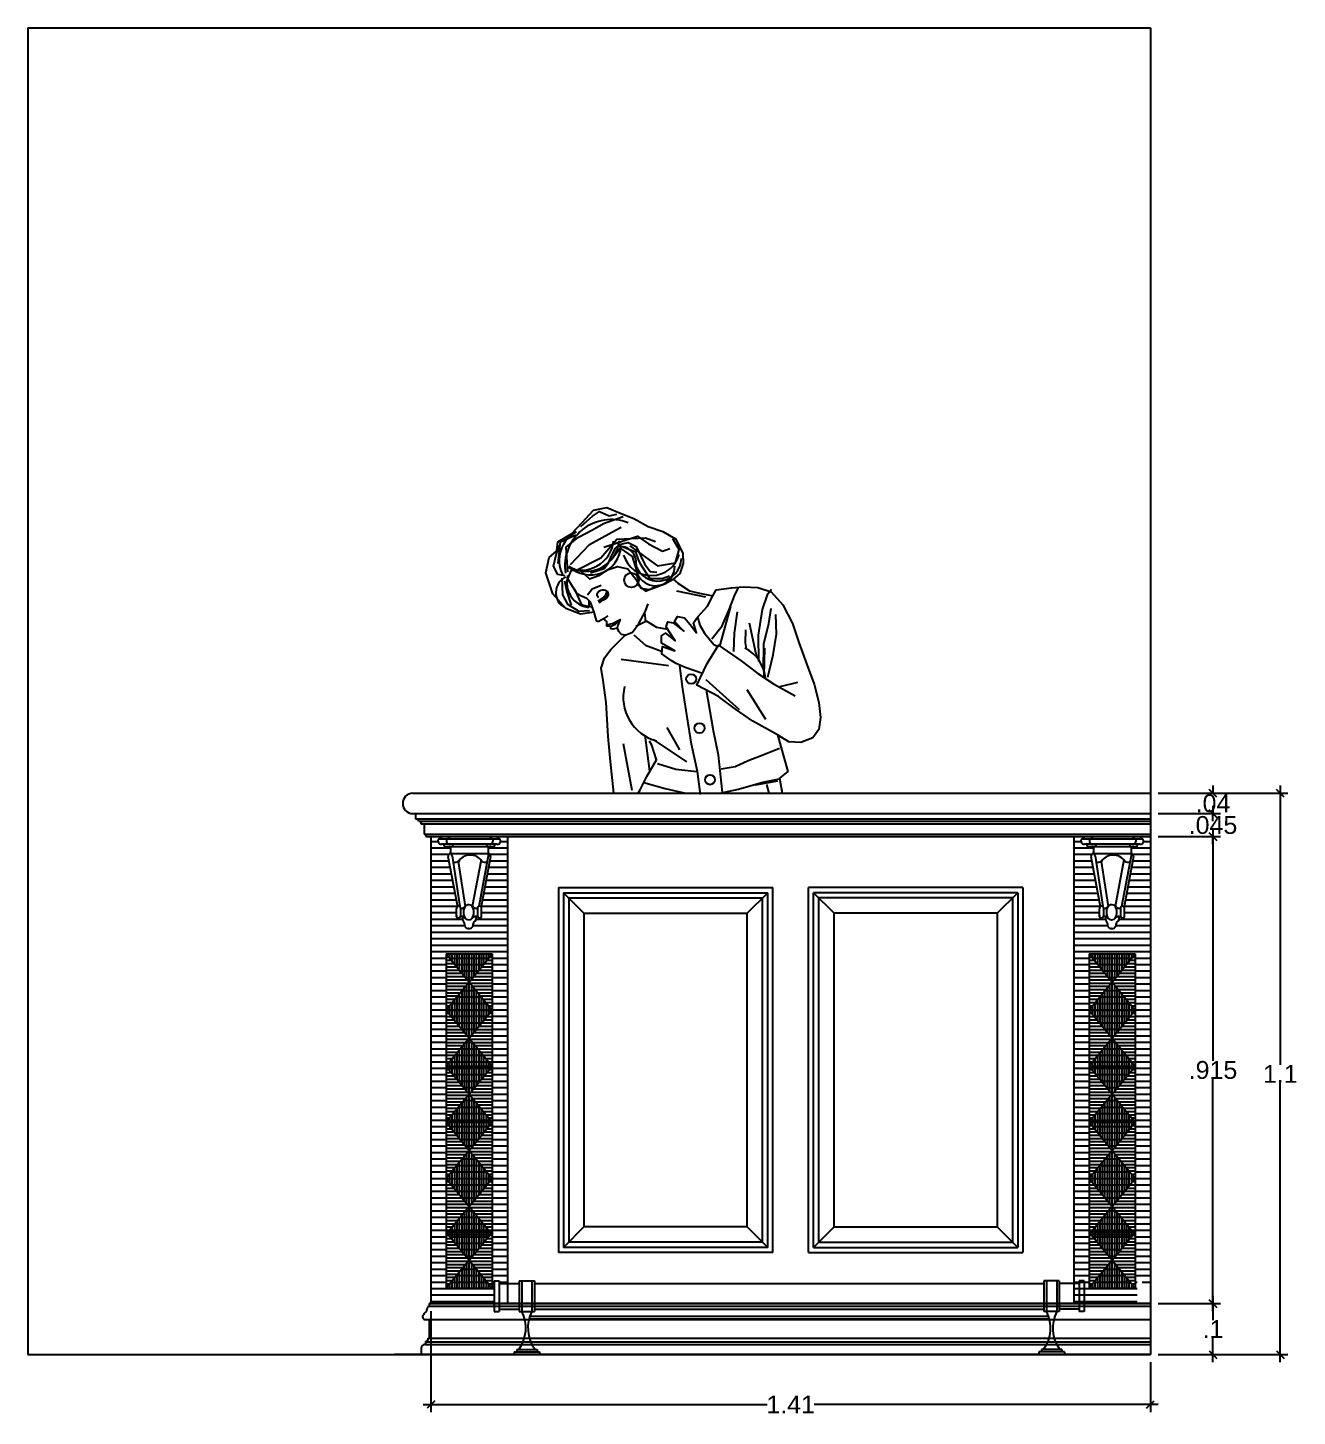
# Model space of a CAD drawing. Header units: millimetres. Extents: x 313 to 326.9, y 157.3 to 165.7.
# Drawn here: x 321.248 to 323.736, y 157.542 to 160.263 of the extents above; entities that cross this region are included whole.
import ezdxf

# ---------------------------------------------------------------- set-up
doc = ezdxf.new("R2010")
doc.units = ezdxf.units.MM
doc.header["$LTSCALE"] = 0.1
doc.header["$MEASUREMENT"] = 0
for name, color, linetype in [('cotas', 11, 'Continuous'), ('MUEBLE', 7, 'Continuous'), ('MUEBLES', 7, 'Continuous')]:
    doc.layers.add(name, color=color, linetype=linetype)
doc.styles.add('jose', font='swissel.ttf', dxfattribs={"height": 0.035})
doc.dimstyles.new('ISO-25', dxfattribs={"dimscale": 0, "dimtxt": 0.05, "dimasz": 0.015, "dimexe": 0.015, "dimexo": 0.015, "dimgap": 0, "dimtad": 0, "dimtih": 1, "dimtoh": 1, "dimdec": 3, "dimzin": 12, "dimdsep": 46, "dimtxsty": 'jose', "dimblk": 'OBLIQUE', "dimcen": 0.025, "dimdle": 0.015, "dimadec": 3, "dimazin": 3, "dimtfac": 1, "dimtdec": 3, "dimtix": 1, "dimtofl": 0, "dimtmove": 2, "dimatfit": 3, "dimfxl": 1, "dimarcsym": 0})
pattern_1 = [(0, (-1.76982, 1.836281), (0, 0.0127), [])]
pattern_2 = [(0, (-0.50982, 1.836281), (0, 0.0127), [])]

# ---------------------------------------------------------------- blocks, each defined once
blk = doc.blocks.new('_Oblique')
at = {"layer": 'MUEBLE', "color": 0, "lineweight": -2}
blk.add_line((-0.5, -0.5), (0.5, 0.5), dxfattribs=at)
blk = doc.blocks.new('*D68')
at = {"layer": 'cotas', "color": 0, "lineweight": -2}
for p, q in [((322.0382, 157.7479), (322.0382, 157.55)), ((323.4482, 157.6479), (323.4482, 157.55)), ((322.0232, 157.565), (322.6971, 157.565)), ((323.4632, 157.565), (322.7893, 157.565))]:
    blk.add_line(p, q, dxfattribs=at)
at = {"layer": 'Defpoints', "color": 0}
for p in [(322.0382, 157.7629), (323.4482, 157.6629), (323.4482, 157.565)]:
    blk.add_point(p, dxfattribs=at)
at = {"layer": 'cotas', "color": 0, "lineweight": -2, "xscale": 0.015, "yscale": 0.015, "zscale": 0.015, "rotation": 180}
blk.add_blockref('_Oblique', (322.0382, 157.565), dxfattribs=at)
at = {"layer": 'cotas', "color": 0, "lineweight": -2, "xscale": 0.015, "yscale": 0.015, "zscale": 0.015}
blk.add_blockref('_Oblique', (323.4482, 157.565), dxfattribs=at)
at = {"layer": 'cotas', "color": 0, "insert": (322.7432, 157.565), "char_height": 0.035, "attachment_point": 5, "style": 'jose'}
blk.add_mtext('1.41', dxfattribs=at)
blk = doc.blocks.new('*D67')
at = {"layer": 'cotas', "color": 0, "lineweight": -2}
for p, q in [((323.7028, 158.7779), (323.7028, 158.2304)), ((323.4632, 158.7629), (323.7178, 158.7629)), ((323.7028, 157.6479), (323.7028, 158.1954)), ((323.4632, 157.6629), (323.7178, 157.6629))]:
    blk.add_line(p, q, dxfattribs=at)
at = {"layer": 'Defpoints', "color": 0}
for p in [(323.4482, 158.7629), (323.7028, 158.7629), (323.4482, 157.6629)]:
    blk.add_point(p, dxfattribs=at)
at = {"layer": 'cotas', "color": 0, "lineweight": -2, "xscale": 0.015, "yscale": 0.015, "zscale": 0.015}
for p, rotation in [((323.7028, 158.7629), 90), ((323.7028, 157.6629), 270)]:
    blk.add_blockref('_Oblique', p, dxfattribs=dict(at, rotation=rotation))
at = {"layer": 'cotas', "color": 0, "insert": (323.7028, 158.2129), "char_height": 0.035, "attachment_point": 5, "style": 'jose'}
blk.add_mtext('1.1', dxfattribs=at)
blk = doc.blocks.new('*D66')
at = {"layer": 'cotas', "color": 0, "lineweight": -2}
for p, q in [((323.5709, 158.7779), (323.5709, 158.7609)), ((323.4632, 158.7629), (323.5859, 158.7629)), ((323.4632, 158.7229), (323.5859, 158.7229)), ((323.5709, 158.7079), (323.5709, 158.725))]:
    blk.add_line(p, q, dxfattribs=at)
at = {"layer": 'Defpoints', "color": 0}
for p in [(323.4482, 158.7629), (323.5709, 158.7629), (323.4482, 158.7229)]:
    blk.add_point(p, dxfattribs=at)
at = {"layer": 'cotas', "color": 0, "lineweight": -2, "xscale": 0.015, "yscale": 0.015, "zscale": 0.015}
for p, rotation in [((323.5709, 158.7629), 90), ((323.5709, 158.7229), 270)]:
    blk.add_blockref('_Oblique', p, dxfattribs=dict(at, rotation=rotation))
at = {"layer": 'cotas', "color": 0, "insert": (323.5709, 158.7429), "char_height": 0.035, "attachment_point": 5, "style": 'jose'}
blk.add_mtext('.04', dxfattribs=at)
blk = doc.blocks.new('*D65')
at = {"layer": 'cotas', "color": 0, "lineweight": -2}
for p, q in [((323.4632, 158.7229), (323.5859, 158.7229)), ((323.5709, 158.7379), (323.5709, 158.7184)), ((323.4632, 158.6779), (323.5859, 158.6779)), ((323.5709, 158.6629), (323.5709, 158.6825))]:
    blk.add_line(p, q, dxfattribs=at)
at = {"layer": 'Defpoints', "color": 0}
for p in [(323.4482, 158.7229), (323.5709, 158.7229), (323.4482, 158.6779)]:
    blk.add_point(p, dxfattribs=at)
at = {"layer": 'cotas', "color": 0, "lineweight": -2, "xscale": 0.015, "yscale": 0.015, "zscale": 0.015}
for p, rotation in [((323.5709, 158.7229), 90), ((323.5709, 158.6779), 270)]:
    blk.add_blockref('_Oblique', p, dxfattribs=dict(at, rotation=rotation))
at = {"layer": 'cotas', "color": 0, "insert": (323.5709, 158.7004), "char_height": 0.035, "attachment_point": 5, "style": 'jose'}
blk.add_mtext('.045', dxfattribs=at)
blk = doc.blocks.new('*D64')
at = {"layer": 'cotas', "color": 0, "lineweight": -2}
for p, q in [((323.5709, 158.6929), (323.5709, 158.2384)), ((323.4632, 158.6779), (323.5859, 158.6779)), ((323.5709, 157.7479), (323.5709, 158.2025)), ((323.4632, 157.7629), (323.5859, 157.7629))]:
    blk.add_line(p, q, dxfattribs=at)
at = {"layer": 'Defpoints', "color": 0}
for p in [(323.4482, 158.6779), (323.5709, 158.6779), (323.4482, 157.7629)]:
    blk.add_point(p, dxfattribs=at)
at = {"layer": 'cotas', "color": 0, "lineweight": -2, "xscale": 0.015, "yscale": 0.015, "zscale": 0.015}
for p, rotation in [((323.5709, 158.6779), 90), ((323.5709, 157.7629), 270)]:
    blk.add_blockref('_Oblique', p, dxfattribs=dict(at, rotation=rotation))
at = {"layer": 'cotas', "color": 0, "insert": (323.5709, 158.2204), "char_height": 0.035, "attachment_point": 5, "style": 'jose'}
blk.add_mtext('.915', dxfattribs=at)
blk = doc.blocks.new('*D63')
at = {"layer": 'cotas', "color": 0, "lineweight": -2}
for p, q in [((323.4632, 157.7629), (323.5859, 157.7629)), ((323.5709, 157.7779), (323.5709, 157.7304)), ((323.5709, 157.6479), (323.5709, 157.6954)), ((323.4632, 157.6629), (323.5859, 157.6629))]:
    blk.add_line(p, q, dxfattribs=at)
at = {"layer": 'Defpoints', "color": 0}
for p in [(323.4482, 157.7629), (323.5709, 157.7629), (323.4482, 157.6629)]:
    blk.add_point(p, dxfattribs=at)
at = {"layer": 'cotas', "color": 0, "lineweight": -2, "xscale": 0.015, "yscale": 0.015, "zscale": 0.015}
for p, rotation in [((323.5709, 157.7629), 90), ((323.5709, 157.6629), 270)]:
    blk.add_blockref('_Oblique', p, dxfattribs=dict(at, rotation=rotation))
at = {"layer": 'cotas', "color": 0, "insert": (323.5709, 157.7129), "char_height": 0.035, "attachment_point": 5, "style": 'jose'}
blk.add_mtext('.1', dxfattribs=at)

msp = doc.modelspace()

# ---------------------------------------------------------------- hatches: boundary and pattern name
at = {"layer": 'cotas'}
h = msp.add_hatch(dxfattribs=at)
h.set_pattern_fill('LINE', color=254, scale=0.004, style=0)
h.set_pattern_definition(pattern_1)
h.paths.add_polyline_path([(322.0886, 158.5365, -0.314961), (322.0901, 158.5408), (322.0718, 158.6385, -0.414198), (322.0757, 158.6444, 0.048903), (322.0747, 158.6445), (322.0767, 158.6445), (322.0767, 158.6579), (322.0656, 158.6579, 0.042427), (322.065, 158.6594, 0.002876), (322.065, 158.6595, 0.276342), (322.0604, 158.6629), (322.0592, 158.6629, -0.84727), (322.0559, 158.6752, 0.438629), (322.0591, 158.6776), (322.0591, 158.6779), (322.0382, 158.6779), (322.0382, 158.4779), (322.1882, 158.4779), (322.1882, 158.6779), (322.1678, 158.6779), (322.1678, 158.6776, 0.438629), (322.1711, 158.6752, -0.84727), (322.1678, 158.6629), (322.1666, 158.6629, 0.276342), (322.1619, 158.6595, 0.045309), (322.1613, 158.6579), (322.1507, 158.6579), (322.1507, 158.6445, -0.44524), (322.1552, 158.6385), (322.1368, 158.5402, -0.252981), (322.1375, 158.5365), (322.1375, 158.5237, -0.148145), (322.1375, 158.5213), (322.1375, 158.5206), (322.1372, 158.5206, -0.599231), (322.1301, 158.5206), (322.1296, 158.5206), (322.1296, 158.5207, 0.107812), (322.1265, 158.5215), (322.1265, 158.5156, -0.156185), (322.1256, 158.5127, 0.262061), (322.1211, 158.5069, -0.477689), (322.1128, 158.498, 0.018081), (322.1125, 158.498, 671082.240075), (322.1125, 158.498, 0.018743), (322.1121, 158.498, -0.492509), (322.104, 158.507, 0.228355), (322.102, 158.5119, -0.212745), (322.1004, 158.5156), (322.1004, 158.5214, 0.176787), (322.0965, 158.5208), (322.0965, 158.5206), (322.0961, 158.5206, -0.599231), (322.0889, 158.5206), (322.0886, 158.5206), (322.0886, 158.5213, -0.148145), (322.0886, 158.5237)])
h = msp.add_hatch(dxfattribs=at)
h.set_pattern_fill('LINE', color=254, scale=0.004, style=0)
h.set_pattern_definition(pattern_2)
h.paths.add_polyline_path([(323.3486, 158.5365, -0.314961), (323.3501, 158.5408), (323.3318, 158.6385, -0.414198), (323.3357, 158.6444, 0.048903), (323.3347, 158.6445), (323.3367, 158.6445), (323.3367, 158.6579), (323.3256, 158.6579, 0.042427), (323.325, 158.6594, 0.002876), (323.325, 158.6595, 0.276342), (323.3204, 158.6629), (323.3192, 158.6629, -0.84727), (323.3159, 158.6752, 0.438629), (323.3191, 158.6776), (323.3191, 158.6779), (323.2982, 158.6779), (323.2982, 158.4779), (323.4482, 158.4779), (323.4482, 158.6779), (323.4278, 158.6779), (323.4278, 158.6776, 0.438629), (323.4311, 158.6752, -0.84727), (323.4278, 158.6629), (323.4266, 158.6629, 0.276342), (323.4219, 158.6595, 0.045309), (323.4213, 158.6579), (323.4107, 158.6579), (323.4107, 158.6445, -0.44524), (323.4152, 158.6385), (323.3968, 158.5402, -0.252981), (323.3975, 158.5365), (323.3975, 158.5237, -0.148145), (323.3975, 158.5213), (323.3975, 158.5206), (323.3972, 158.5206, -0.599231), (323.3901, 158.5206), (323.3896, 158.5206), (323.3896, 158.5207, 0.107812), (323.3865, 158.5215), (323.3865, 158.5156, -0.156185), (323.3856, 158.5127, 0.262061), (323.3811, 158.5069, -0.477689), (323.3728, 158.498, 0.018081), (323.3725, 158.498, 671082.240075), (323.3725, 158.498, 0.018743), (323.3721, 158.498, -0.492509), (323.364, 158.507, 0.228355), (323.362, 158.5119, -0.212745), (323.3604, 158.5156), (323.3604, 158.5214, 0.176787), (323.3565, 158.5208), (323.3565, 158.5206), (323.3561, 158.5206, -0.599231), (323.3489, 158.5206), (323.3486, 158.5206), (323.3486, 158.5213, -0.148145), (323.3486, 158.5237)])
h = msp.add_hatch(dxfattribs=at)
h.set_pattern_fill('LINE', color=254, scale=0.004, style=0)
h.set_pattern_definition(pattern_1)
h.paths.add_polyline_path([(322.0382, 158.4779), (322.0382, 157.7629), (322.1623, 157.7629), (322.1623, 157.8071), (322.1723, 157.8071), (322.1723, 157.8021), (322.1882, 157.8021), (322.1882, 158.4779)])
h.paths.add_polyline_path([(322.1582, 158.4479), (322.1582, 157.7929), (322.0682, 157.7929), (322.0682, 158.4479)], flags=16)
h.paths.add_polyline_path([(322.1582, 158.4479), (322.1132, 158.3929), (322.1582, 158.338), (322.1132, 158.283), (322.1582, 158.228), (322.1132, 158.173), (322.1582, 158.118), (322.1132, 158.063), (322.1582, 158.008), (322.1132, 157.953), (322.1542, 157.9029), (322.1582, 157.9029), (322.1562, 157.9005), (322.1582, 157.898), (322.1542, 157.898), (322.1132, 157.8479), (322.1582, 157.7929), (322.0682, 157.7929), (322.1132, 157.8479), (322.0722, 157.898), (322.0682, 157.898), (322.0702, 157.9005), (322.0682, 157.9029), (322.0722, 157.9029), (322.1132, 157.953), (322.0682, 158.008), (322.1132, 158.063), (322.0682, 158.118), (322.1132, 158.173), (322.0682, 158.228), (322.1132, 158.283), (322.0682, 158.338), (322.1132, 158.3929), (322.0682, 158.4479)], flags=16)
h = msp.add_hatch(dxfattribs=at)
h.set_pattern_fill('LINE', color=254, scale=0.004, style=0)
h.set_pattern_definition(pattern_2)
h.paths.add_polyline_path([(323.2982, 158.4779), (323.2982, 157.7629), (323.4223, 157.7629), (323.4223, 157.8071), (323.4323, 157.8071), (323.4323, 157.8021), (323.4482, 157.8021), (323.4482, 158.4779)])
h.paths.add_polyline_path([(323.4182, 158.4479), (323.4182, 157.7929), (323.3282, 157.7929), (323.3282, 158.4479)], flags=16)
h.paths.add_polyline_path([(323.4182, 158.4479), (323.3732, 158.3929), (323.4182, 158.338), (323.3732, 158.283), (323.4182, 158.228), (323.3732, 158.173), (323.4182, 158.118), (323.3732, 158.063), (323.4182, 158.008), (323.3732, 157.953), (323.4142, 157.9029), (323.4182, 157.9029), (323.4162, 157.9005), (323.4182, 157.898), (323.4142, 157.898), (323.3732, 157.8479), (323.4182, 157.7929), (323.3282, 157.7929), (323.3732, 157.8479), (323.3322, 157.898), (323.3282, 157.898), (323.3302, 157.9005), (323.3282, 157.9029), (323.3322, 157.9029), (323.3732, 157.953), (323.3282, 158.008), (323.3732, 158.063), (323.3282, 158.118), (323.3732, 158.173), (323.3282, 158.228), (323.3732, 158.283), (323.3282, 158.338), (323.3732, 158.3929), (323.3282, 158.4479)], flags=16)
h = msp.add_hatch(dxfattribs=at)
h.set_pattern_fill('LINE', color=254, scale=0.002, style=0)
h.set_pattern_definition([(0, (-1.76982, 2.2762414), (0, 0.00635), [])])
h.paths.add_polyline_path([(322.0682, 158.4479), (322.0682, 158.338), (322.1132, 158.3929)])
h.paths.add_polyline_path([(322.1582, 158.4479), (322.1132, 158.3929), (322.1582, 158.338)])
h = msp.add_hatch(dxfattribs=at)
h.set_pattern_fill('LINE', color=254, scale=0.0015, angle=90, style=0)
h.set_pattern_definition([(90, (-1.7698203, 2.2762414), (-0.0047625, 3e-19), [])])
h.paths.add_polyline_path([(322.0682, 158.4479), (322.1132, 158.3929), (322.1582, 158.4479)])
h.paths.add_polyline_path([(322.1132, 158.3929), (322.0682, 158.338), (322.1582, 158.338)])
h = msp.add_hatch(dxfattribs=at)
h.set_pattern_fill('LINE', color=254, scale=0.002, style=0)
h.set_pattern_definition([(0, (-0.50982, 2.2762414), (0, 0.00635), [])])
h.paths.add_polyline_path([(323.3282, 158.4479), (323.3282, 158.338), (323.3732, 158.3929)])
h.paths.add_polyline_path([(323.4182, 158.4479), (323.3732, 158.3929), (323.4182, 158.338)])
h = msp.add_hatch(dxfattribs=at)
h.set_pattern_fill('LINE', color=254, scale=0.0015, angle=90, style=0)
h.set_pattern_definition([(90, (-0.5098203, 2.2762414), (-0.0047625, 3e-19), [])])
h.paths.add_polyline_path([(323.3282, 158.4479), (323.3732, 158.3929), (323.4182, 158.4479)])
h.paths.add_polyline_path([(323.3732, 158.3929), (323.3282, 158.338), (323.4182, 158.338)])
h = msp.add_hatch(dxfattribs=at)
h.set_pattern_fill('LINE', color=254, scale=0.002, style=0)
h.set_pattern_definition([(0, (-1.76982, 2.1662514), (0, 0.00635), [])])
h.paths.add_polyline_path([(322.0682, 158.338), (322.0682, 158.228), (322.1132, 158.283)])
h.paths.add_polyline_path([(322.1582, 158.338), (322.1132, 158.283), (322.1582, 158.228)])
h = msp.add_hatch(dxfattribs=at)
h.set_pattern_fill('LINE', color=254, scale=0.0015, angle=90, style=0)
h.set_pattern_definition([(90, (-1.7698203, 2.1662514), (-0.0047625, 3e-19), [])])
h.paths.add_polyline_path([(322.0682, 158.338), (322.1132, 158.283), (322.1582, 158.338)])
h.paths.add_polyline_path([(322.1132, 158.283), (322.0682, 158.228), (322.1582, 158.228)])
h = msp.add_hatch(dxfattribs=at)
h.set_pattern_fill('LINE', color=254, scale=0.002, style=0)
h.set_pattern_definition([(0, (-0.50982, 2.1662514), (0, 0.00635), [])])
h.paths.add_polyline_path([(323.3282, 158.338), (323.3282, 158.228), (323.3732, 158.283)])
h.paths.add_polyline_path([(323.4182, 158.338), (323.3732, 158.283), (323.4182, 158.228)])
h = msp.add_hatch(dxfattribs=at)
h.set_pattern_fill('LINE', color=254, scale=0.0015, angle=90, style=0)
h.set_pattern_definition([(90, (-0.5098203, 2.1662514), (-0.0047625, 3e-19), [])])
h.paths.add_polyline_path([(323.3282, 158.338), (323.3732, 158.283), (323.4182, 158.338)])
h.paths.add_polyline_path([(323.3732, 158.283), (323.3282, 158.228), (323.4182, 158.228)])
h = msp.add_hatch(dxfattribs=at)
h.set_pattern_fill('LINE', color=254, scale=0.002, style=0)
h.set_pattern_definition([(0, (-1.76982, 2.0562614), (0, 0.00635), [])])
h.paths.add_polyline_path([(322.0682, 158.228), (322.0682, 158.118), (322.1132, 158.173)])
h.paths.add_polyline_path([(322.1582, 158.228), (322.1132, 158.173), (322.1582, 158.118)])
h = msp.add_hatch(dxfattribs=at)
h.set_pattern_fill('LINE', color=254, scale=0.0015, angle=90, style=0)
h.set_pattern_definition([(90, (-1.7698203, 2.0562614), (-0.0047625, 3e-19), [])])
h.paths.add_polyline_path([(322.0682, 158.228), (322.1132, 158.173), (322.1582, 158.228)])
h.paths.add_polyline_path([(322.1132, 158.173), (322.0682, 158.118), (322.1582, 158.118)])
h = msp.add_hatch(dxfattribs=at)
h.set_pattern_fill('LINE', color=254, scale=0.002, style=0)
h.set_pattern_definition([(0, (-0.50982, 2.0562614), (0, 0.00635), [])])
h.paths.add_polyline_path([(323.3282, 158.228), (323.3282, 158.118), (323.3732, 158.173)])
h.paths.add_polyline_path([(323.4182, 158.228), (323.3732, 158.173), (323.4182, 158.118)])
h = msp.add_hatch(dxfattribs=at)
h.set_pattern_fill('LINE', color=254, scale=0.0015, angle=90, style=0)
h.set_pattern_definition([(90, (-0.5098203, 2.0562614), (-0.0047625, 3e-19), [])])
h.paths.add_polyline_path([(323.3282, 158.228), (323.3732, 158.173), (323.4182, 158.228)])
h.paths.add_polyline_path([(323.3732, 158.173), (323.3282, 158.118), (323.4182, 158.118)])
h = msp.add_hatch(dxfattribs=at)
h.set_pattern_fill('LINE', color=254, scale=0.002, style=0)
h.set_pattern_definition([(0, (-1.76982, 1.9462714), (0, 0.00635), [])])
h.paths.add_polyline_path([(322.0682, 158.118), (322.0682, 158.008), (322.1132, 158.063)])
h.paths.add_polyline_path([(322.1582, 158.118), (322.1132, 158.063), (322.1582, 158.008)])
h = msp.add_hatch(dxfattribs=at)
h.set_pattern_fill('LINE', color=254, scale=0.0015, angle=90, style=0)
h.set_pattern_definition([(90, (-1.7698203, 1.9462714), (-0.0047625, 3e-19), [])])
h.paths.add_polyline_path([(322.0682, 158.118), (322.1132, 158.063), (322.1582, 158.118)])
h.paths.add_polyline_path([(322.1132, 158.063), (322.0682, 158.008), (322.1582, 158.008)])
h = msp.add_hatch(dxfattribs=at)
h.set_pattern_fill('LINE', color=254, scale=0.002, style=0)
h.set_pattern_definition([(0, (-0.50982, 1.9462714), (0, 0.00635), [])])
h.paths.add_polyline_path([(323.3282, 158.118), (323.3282, 158.008), (323.3732, 158.063)])
h.paths.add_polyline_path([(323.4182, 158.118), (323.3732, 158.063), (323.4182, 158.008)])
h = msp.add_hatch(dxfattribs=at)
h.set_pattern_fill('LINE', color=254, scale=0.0015, angle=90, style=0)
h.set_pattern_definition([(90, (-0.5098203, 1.9462714), (-0.0047625, 3e-19), [])])
h.paths.add_polyline_path([(323.3282, 158.118), (323.3732, 158.063), (323.4182, 158.118)])
h.paths.add_polyline_path([(323.3732, 158.063), (323.3282, 158.008), (323.4182, 158.008)])
h = msp.add_hatch(dxfattribs=at)
h.set_pattern_fill('LINE', color=254, scale=0.0015, angle=90, style=0)
h.set_pattern_definition([(90, (-1.7698203, 1.8362814), (-0.0047625, 3e-19), [])])
h.paths.add_polyline_path([(322.0682, 158.008), (322.1132, 157.953), (322.1582, 158.008)])
h.paths.add_polyline_path([(322.1132, 157.953), (322.0682, 157.898), (322.1582, 157.898)])
h = msp.add_hatch(dxfattribs=at)
h.set_pattern_fill('LINE', color=254, scale=0.002, style=0)
h.set_pattern_definition([(0, (-1.76982, 1.8362814), (0, 0.00635), [])])
h.paths.add_polyline_path([(322.0682, 158.008), (322.0682, 157.898), (322.1132, 157.953)])
h.paths.add_polyline_path([(322.1582, 158.008), (322.1132, 157.953), (322.1582, 157.898)])
h = msp.add_hatch(dxfattribs=at)
h.set_pattern_fill('LINE', color=254, scale=0.002, style=0)
h.set_pattern_definition([(0, (-0.50982, 1.8362814), (0, 0.00635), [])])
h.paths.add_polyline_path([(323.3282, 158.008), (323.3282, 157.898), (323.3732, 157.953)])
h.paths.add_polyline_path([(323.4182, 158.008), (323.3732, 157.953), (323.4182, 157.898)])
h = msp.add_hatch(dxfattribs=at)
h.set_pattern_fill('LINE', color=254, scale=0.0015, angle=90, style=0)
h.set_pattern_definition([(90, (-0.5098203, 1.8362814), (-0.0047625, 3e-19), [])])
h.paths.add_polyline_path([(323.3282, 158.008), (323.3732, 157.953), (323.4182, 158.008)])
h.paths.add_polyline_path([(323.3732, 157.953), (323.3282, 157.898), (323.4182, 157.898)])
h = msp.add_hatch(dxfattribs=at)
h.set_pattern_fill('LINE', color=254, scale=0.002, style=0)
h.set_pattern_definition([(0, (-1.76982, 1.7312314), (0, 0.00635), [])])
h.paths.add_polyline_path([(322.0682, 157.9029), (322.0682, 157.7929), (322.1132, 157.8479)])
h.paths.add_polyline_path([(322.1582, 157.9029), (322.1132, 157.8479), (322.1582, 157.7929)])
h = msp.add_hatch(dxfattribs=at)
h.set_pattern_fill('LINE', color=254, scale=0.0015, angle=90, style=0)
h.set_pattern_definition([(90, (-1.7698203, 1.7312314), (-0.0047625, 3e-19), [])])
h.paths.add_polyline_path([(322.0682, 157.9029), (322.1132, 157.8479), (322.1582, 157.9029)])
h.paths.add_polyline_path([(322.1132, 157.8479), (322.0682, 157.7929), (322.1582, 157.7929)])
h = msp.add_hatch(dxfattribs=at)
h.set_pattern_fill('LINE', color=254, scale=0.002, style=0)
h.set_pattern_definition([(0, (-0.50982, 1.7312314), (0, 0.00635), [])])
h.paths.add_polyline_path([(323.3282, 157.9029), (323.3282, 157.7929), (323.3732, 157.8479)])
h.paths.add_polyline_path([(323.4182, 157.9029), (323.3732, 157.8479), (323.4182, 157.7929)])
h = msp.add_hatch(dxfattribs=at)
h.set_pattern_fill('LINE', color=254, scale=0.0015, angle=90, style=0)
h.set_pattern_definition([(90, (-0.5098203, 1.7312314), (-0.0047625, 3e-19), [])])
h.paths.add_polyline_path([(323.3282, 157.9029), (323.3732, 157.8479), (323.4182, 157.9029)])
h.paths.add_polyline_path([(323.3732, 157.8479), (323.3282, 157.7929), (323.4182, 157.7929)])

# ---------------------------------------------------------------- linework, layer by layer
at = {"color": 61}
for p, q in [((322.3897, 159.0898), (322.3997, 159.0945)), ((322.3997, 159.0945), (322.4088, 159.1031)), ((322.5769, 158.9856), (322.6424, 158.927)), ((322.5005, 158.8916), (322.5253, 158.8479))]:
    msp.add_line(p, q, dxfattribs=at)
for points in [[(322.3964, 158.7629), (322.3904, 158.8249), (322.3855, 158.8741), (322.3817, 158.9408), (322.3759, 158.9835), (322.3721, 159.0079), (322.3784, 159.0284), (322.3909, 159.0444), (322.4189, 159.0725), (322.4117, 159.0738), (322.4067, 159.0796), (322.404, 159.0862), (322.3946, 159.0846), (322.3913, 159.085), (322.3903, 159.0897), (322.3832, 159.0903), (322.383, 159.0994), (322.3763, 159.1047), (322.3673, 159.0997, -0.493814), (322.3626, 159.1017), (322.3584, 159.1179), (322.3314, 159.1136), (322.3027, 159.125), (322.2773, 159.1536), (322.2635, 159.1945), (322.2698, 159.2248), (322.2852, 159.2381), (322.2868, 159.2557), (322.3136, 159.2711), (322.3348, 159.2935), (322.357, 159.3176), (322.3832, 159.3229), (322.4112, 159.3113), (322.436, 159.301), (322.4638, 159.2854), (322.4929, 159.2756), (322.5173, 159.2616), (322.5321, 159.2332), (322.5329, 159.2133), (322.5263, 159.1935), (322.5131, 159.1826), (322.5223, 159.1747), (322.5447, 159.1595), (322.5646, 159.1549), (322.5904, 159.15), (322.5972, 159.1615), (322.6275, 159.1653), (322.6503, 159.1672), (322.6786, 159.1659), (322.7053, 159.1576), (322.7277, 159.1324), (322.7466, 159.0954), (322.7592, 159.0582), (322.7752, 159.0152), (322.7892, 158.9763), (322.7987, 158.9406), (322.8017, 158.9115), (322.7986, 158.8881), (322.7868, 158.8712), (322.7631, 158.8625), (322.7398, 158.8635), (322.7174, 158.8773), (322.7374, 158.8054), (322.7214, 158.7924), (322.7263, 158.7629)], [(322.3665, 159.1459, -0.12532), (322.3643, 159.15, -0.144323), (322.3644, 159.1541, -0.08482), (322.366, 159.1572, -0.076746), (322.3688, 159.1598, -0.128402), (322.374, 159.1617, -0.119781), (322.3798, 159.1608, -0.125634), (322.3837, 159.1579, -0.135556), (322.3856, 159.1537, -0.158886), (322.3847, 159.1489, -0.107365), (322.3801, 159.1433, -0.101638), (322.3755, 159.1411, -0.097022), (322.3702, 159.1407)]]:
    msp.add_lwpolyline(points, format="xyb", dxfattribs=at)
for points in [[(322.3322, 159.2859), (322.3546, 159.306), (322.3686, 159.3149), (322.3876, 159.3063), (322.4026, 159.3095)], [(322.3064, 159.1966), (322.3032, 159.2449), (322.3277, 159.2645), (322.3548, 159.2788), (322.3767, 159.2915), (322.4149, 159.3052)], [(322.3116, 159.211), (322.3491, 159.2503), (322.3931, 159.2746), (322.411, 159.2841)], [(322.2873, 159.213), (322.2922, 159.2557), (322.322, 159.2692)], [(322.3233, 159.2002), (322.3711, 159.2242), (322.4023, 159.2607), (322.4586, 159.2636), (322.4786, 159.2564)], [(322.3769, 159.2451), (322.443, 159.2667), (322.4644, 159.2518), (322.4922, 159.2372), (322.5063, 159.2428)], [(322.428, 159.2474), (322.4824, 159.2084), (322.5173, 159.2145), (322.5246, 159.2405), (322.5123, 159.2617)], [(322.3015, 159.1889), (322.2872, 159.1918), (322.2788, 159.2078), (322.2839, 159.23), (322.29, 159.2482)], [(322.3509, 159.1948), (322.378, 159.2034), (322.3865, 159.2146), (322.3936, 159.2309), (322.3999, 159.2434), (322.4076, 159.2505), (322.4246, 159.2542), (322.4405, 159.2464), (322.4569, 159.2123), (322.4679, 159.1971), (322.4811, 159.1958)], [(322.3753, 159.2036), (322.3937, 159.2228), (322.4094, 159.243), (322.4325, 159.2271), (322.442, 159.1976), (322.4435, 159.1715), (322.459, 159.1586), (322.4852, 159.1709)], [(322.4118, 159.2468), (322.4394, 159.2362), (322.4448, 159.219), (322.4493, 159.2106), (322.4673, 159.1836), (322.4915, 159.1837), (322.506, 159.1892)], [(322.3584, 159.1179), (322.3511, 159.1376), (322.3437, 159.1446), (322.3334, 159.149), (322.3235, 159.1558), (322.3157, 159.1682), (322.3065, 159.1828), (322.3139, 159.2001), (322.3314, 159.1993), (322.3492, 159.1833), (322.3671, 159.1893), (322.3842, 159.2004), (322.4037, 159.2075), (322.4242, 159.2024), (322.4395, 159.1824), (322.4499, 159.1645), (322.4669, 159.1621), (322.4965, 159.1732), (322.5131, 159.1826)], [(322.295, 159.1842), (322.2962, 159.1516), (322.3056, 159.1333), (322.3283, 159.1195), (322.3487, 159.1207)], [(322.3, 159.1794), (322.3046, 159.1578), (322.3128, 159.1317)], [(322.3194, 159.163), (322.3333, 159.1322), (322.3524, 159.1279)], [(322.3449, 159.1517), (322.3541, 159.1634), (322.3718, 159.1707)], [(322.3663, 159.139), (322.3771, 159.1474), (322.3818, 159.1534), (322.3841, 159.1601)], [(322.3674, 159.1365), (322.3777, 159.1455), (322.382, 159.1518), (322.3839, 159.1586)], [(322.3674, 159.1365), (322.3777, 159.1455), (322.382, 159.1518), (322.3839, 159.1586)], [(322.3689, 159.1361), (322.3792, 159.145), (322.3835, 159.1513), (322.3855, 159.1582)], [(322.5198, 159.1597), (322.5764, 159.1475)], [(322.5899, 159.1501), (322.5796, 159.1286), (322.5608, 159.108)], [(322.5886, 159.0652), (322.6089, 159.0908), (322.6232, 159.124), (322.6335, 159.1498), (322.6409, 159.166)], [(322.6809, 159.021), (322.6803, 159.0727), (322.6878, 159.123), (322.6988, 159.1539), (322.7054, 159.1627)], [(322.3474, 159.1394), (322.3479, 159.131)], [(322.4189, 159.0725), (322.433, 159.0787), (322.4455, 159.0953), (322.4589, 159.1196), (322.4641, 159.134)], [(322.605, 159.0533), (322.6263, 159.1286)], [(322.6903, 159.005), (322.6904, 159.0555), (322.7002, 159.0958), (322.7049, 159.125)], [(322.3757, 159.1037), (322.3854, 159.1107)], [(322.385, 159.0934), (322.394, 159.0953), (322.409, 159.1036), (322.4046, 159.0925), (322.4035, 159.0871)], [(322.5026, 159.0835), (322.4813, 159.0879), (322.4604, 159.0998), (322.4401, 159.0896)], [(322.4591, 159.099), (322.4574, 159.1171)], [(322.5704, 158.9976), (322.5365, 159.0096), (322.519, 159.0173), (322.5088, 159.0228), (322.4906, 159.036), (322.4918, 159.0505), (322.5162, 159.0421), (322.4901, 159.0568), (322.4899, 159.0712), (322.498, 159.0768), (322.5167, 159.0617), (322.5042, 159.0808), (322.4993, 159.0892), (322.5028, 159.0989), (322.513, 159.0968), (322.5342, 159.0805), (322.5159, 159.0996), (322.5214, 159.1093), (322.5354, 159.1065), (322.5465, 159.0937), (322.559, 159.0772), (322.5527, 159.097), (322.5608, 159.108), (322.5651, 159.0921), (322.5741, 159.0764), (322.5928, 159.0546), (322.6006, 159.0503)], [(322.6317, 159.0406), (322.633, 159.0767), (322.6393, 159.1185)], [(322.6775, 159.0282), (322.6754, 159.0351), (322.6625, 159.0959)], [(322.6985, 158.9906), (322.7088, 159.0343), (322.7155, 159.0745), (322.7143, 159.1134)], [(322.436, 159.0732), (322.4586, 159.0533), (322.49, 159.0413)], [(322.6566, 159.0456), (322.655, 159.0578), (322.6555, 159.0834)], [(322.7174, 158.8773), (322.6692, 158.9042), (322.6351, 158.9278), (322.6021, 158.9525), (322.5591, 158.9745), (322.5799, 159.0172), (322.6021, 159.0528), (322.6462, 159.0226), (322.6789, 158.9973), (322.7094, 158.9775), (322.7521, 158.9537)], [(322.691, 158.9922), (322.6926, 159.0469)], [(322.4111, 159.0259), (322.5037, 159.0131)], [(322.5667, 158.7603), (322.5604, 158.8057), (322.5492, 158.8589), (322.5405, 158.9126), (322.5322, 158.9669), (322.526, 159.0123)], [(322.6098, 158.7641), (322.6017, 158.8373), (322.5922, 158.8849), (322.5786, 158.9646)], [(322.6572, 158.9661), (322.6938, 158.9083)], [(322.7227, 158.9722), (322.7576, 158.9806)], [(322.4675, 158.8064), (322.4584, 158.877)], [(322.415, 158.8603), (322.4323, 158.7688)], [(322.4446, 158.7629), (322.448, 158.7697), (322.4617, 158.7956), (322.48, 158.8283), (322.4713, 158.8571), (322.4669, 158.8648)], [(322.4736, 158.868), (322.5391, 158.8247)], [(322.6069, 158.8104), (322.6342, 158.8154), (322.6601, 158.8272), (322.6904, 158.8391), (322.7216, 158.8513)], [(322.4821, 158.821), (322.5181, 158.81), (322.5594, 158.8053)], [(322.4554, 158.7836), (322.4974, 158.7721), (322.5369, 158.7629)], [(322.6043, 158.7629), (322.6408, 158.7709), (322.6885, 158.7845), (322.7216, 158.7911)], [(322.6746, 158.7796), (322.7179, 158.7872)], [(322.6958, 158.7802), (322.7003, 158.7629)]]:
    msp.add_lwpolyline(points, dxfattribs=at)
for centre, radius in [((322.4313, 159.1806), 0.0143), ((322.5483, 158.9867), 0.00973), ((322.5646, 158.8905), 0.00973), ((322.5852, 158.7893), 0.00973)]:
    msp.add_circle(centre, radius, dxfattribs=at)
for centre, radius, start, end in [((322.3918, 159.2081), 0.091, 68.8016, 188.8045), ((322.3531, 159.2193), 0.0635, 118.3492, 206.0607), ((322.3325, 159.2643), 0.0642, 245.8163, 353.2776), ((322.3427, 159.2627), 0.0647, 237.9711, 355.4388), ((322.3511, 159.2505), 0.0599, 225.5043, 356.2669), ((322.4089, 159.2144), 0.0319, 354.2495, 98.331), ((322.4702, 159.246), 0.0567, 196.7661, 344.6657), ((322.4831, 159.2248), 0.0462, 197.9478, 357.5467), ((322.4783, 159.2074), 0.0379, 174.2495, 0.5907), ((322.3171, 159.1562), 0.0341, 116.5266, 242.0996), ((322.3544, 159.1762), 0.05, 164.6411, 261.365), ((322.6213, 158.982), 0.0728, 4.4171, 63.5748), ((322.5039, 158.951), 0.0887, 166.1592, 254.7724)]:
    msp.add_arc(centre, radius, start, end, dxfattribs=at)
at = {"layer": 'cotas', "color": 254}
for p, q in [((322.0682, 158.4479), (322.1132, 158.3929)), ((322.1132, 158.3929), (322.1582, 158.4479)), ((322.1582, 158.4479), (322.1582, 157.7929)), ((323.3282, 158.4479), (323.3732, 158.3929)), ((323.3732, 158.3929), (323.4182, 158.4479)), ((323.4182, 158.4479), (323.4182, 157.7929)), ((322.1132, 158.3929), (322.0682, 158.338)), ((322.1132, 158.3929), (322.1582, 158.338)), ((323.3732, 158.3929), (323.3282, 158.338)), ((323.3732, 158.3929), (323.4182, 158.338)), ((322.0682, 158.338), (322.1132, 158.283)), ((322.1132, 158.283), (322.1582, 158.338)), ((323.3282, 158.338), (323.3732, 158.283)), ((323.3732, 158.283), (323.4182, 158.338)), ((322.1132, 158.283), (322.0682, 158.228)), ((322.1132, 158.283), (322.1582, 158.228)), ((323.3732, 158.283), (323.3282, 158.228)), ((323.3732, 158.283), (323.4182, 158.228)), ((322.0682, 158.228), (322.1132, 158.173)), ((322.1132, 158.173), (322.1582, 158.228)), ((323.3282, 158.228), (323.3732, 158.173)), ((323.3732, 158.173), (323.4182, 158.228)), ((322.1132, 158.173), (322.0682, 158.118)), ((322.1132, 158.173), (322.1582, 158.118)), ((323.3732, 158.173), (323.3282, 158.118)), ((323.3732, 158.173), (323.4182, 158.118)), ((322.0682, 158.118), (322.1132, 158.063)), ((322.1132, 158.063), (322.1582, 158.118)), ((323.3282, 158.118), (323.3732, 158.063)), ((323.3732, 158.063), (323.4182, 158.118)), ((322.1132, 158.063), (322.0682, 158.008)), ((322.1132, 158.063), (322.1582, 158.008)), ((323.3732, 158.063), (323.3282, 158.008)), ((323.3732, 158.063), (323.4182, 158.008)), ((322.0682, 158.008), (322.1132, 157.953)), ((322.1132, 157.953), (322.1582, 158.008)), ((323.3282, 158.008), (323.3732, 157.953)), ((323.3732, 157.953), (323.4182, 158.008)), ((322.1132, 157.953), (322.0682, 157.898)), ((322.1132, 157.953), (322.1582, 157.898)), ((323.3732, 157.953), (323.3282, 157.898)), ((323.3732, 157.953), (323.4182, 157.898)), ((322.0682, 157.9029), (322.1132, 157.8479)), ((322.1132, 157.8479), (322.1582, 157.9029)), ((323.3282, 157.9029), (323.3732, 157.8479)), ((323.3732, 157.8479), (323.4182, 157.9029)), ((322.1132, 157.8479), (322.0682, 157.7929)), ((322.1132, 157.8479), (322.1582, 157.7929)), ((323.3732, 157.8479), (323.3282, 157.7929)), ((323.3732, 157.8479), (323.4182, 157.7929))]:
    msp.add_line(p, q, dxfattribs=at)
at = {"layer": 'MUEBLE', "color": 0}
for p, q in [((321.2482, 160.2629), (323.4482, 160.2629)), ((321.2482, 160.2629), (321.2482, 157.6629)), ((323.4482, 160.2629), (323.4482, 157.6629)), ((322.0029, 158.7629), (323.4482, 158.7629)), ((322.0029, 158.7629), (323.4482, 158.7629)), ((322.008, 158.7229), (322.008, 158.7129)), ((322.0183, 158.7079), (322.0183, 158.7029)), ((322.0248, 158.7029), (322.0248, 158.6829)), ((322.0286, 158.6829), (322.0286, 158.6779)), ((322.0286, 158.6779), (323.4482, 158.6779)), ((322.0382, 158.6779), (322.0382, 157.7629)), ((322.1882, 158.6779), (322.1882, 157.7629)), ((323.2982, 158.6779), (323.2982, 157.7629)), ((322.2982, 158.5679), (322.6982, 158.5679)), ((322.2982, 158.5679), (322.2982, 157.8729)), ((322.6982, 157.8729), (322.6982, 158.5679)), ((322.6982, 157.8829), (322.6982, 158.5579)), ((323.1882, 158.5679), (322.7882, 158.5679)), ((322.7882, 157.8729), (322.7882, 158.5679)), ((322.7882, 157.8829), (322.7882, 158.5579)), ((323.1882, 158.5679), (323.1882, 157.8729)), ((322.0382, 158.4779), (322.1882, 158.4779)), ((323.2982, 158.4779), (323.4482, 158.4779)), ((322.0682, 158.4479), (322.0682, 157.7929)), ((322.0682, 158.4479), (322.1582, 158.4479)), ((322.0682, 158.4479), (322.1582, 158.4479)), ((323.3282, 158.4479), (323.4182, 158.4479)), ((323.3282, 158.4479), (323.4182, 158.4479)), ((323.3282, 158.4479), (323.3282, 157.7929)), ((322.0682, 158.338), (322.1582, 158.338)), ((322.0682, 158.338), (322.1582, 158.338)), ((322.0682, 158.338), (322.1582, 158.338)), ((323.3282, 158.338), (323.4182, 158.338)), ((323.3282, 158.338), (323.4182, 158.338)), ((323.3282, 158.338), (323.4182, 158.338)), ((322.0682, 158.228), (322.1582, 158.228)), ((322.0682, 158.228), (322.1582, 158.228)), ((322.0682, 158.228), (322.1582, 158.228)), ((323.3282, 158.228), (323.4182, 158.228)), ((323.3282, 158.228), (323.4182, 158.228)), ((323.3282, 158.228), (323.4182, 158.228)), ((322.0682, 158.118), (322.1582, 158.118)), ((322.0682, 158.118), (322.1582, 158.118)), ((322.0682, 158.118), (322.1582, 158.118)), ((323.3282, 158.118), (323.4182, 158.118)), ((323.3282, 158.118), (323.4182, 158.118)), ((323.3282, 158.118), (323.4182, 158.118)), ((322.0682, 158.008), (322.1582, 158.008)), ((322.0682, 158.008), (322.1582, 158.008)), ((323.3282, 158.008), (323.4182, 158.008)), ((323.3282, 158.008), (323.4182, 158.008)), ((322.0682, 157.9029), (322.1582, 157.9029)), ((322.0682, 157.898), (322.1582, 157.898)), ((323.3282, 157.9029), (323.4182, 157.9029)), ((323.3282, 157.898), (323.4182, 157.898)), ((322.6982, 157.8729), (322.2982, 157.8729)), ((322.7882, 157.8729), (323.1882, 157.8729)), ((322.0682, 157.7929), (322.1582, 157.7929)), ((322.0682, 157.7929), (322.1582, 157.7929)), ((323.3282, 157.7929), (323.4182, 157.7929)), ((323.3282, 157.7929), (323.4182, 157.7929)), ((323.4482, 157.7629), (322.0348, 157.7629)), ((322.0348, 157.7629), (323.4482, 157.7629)), ((321.2482, 157.6629), (323.4482, 157.6629)), ((323.4482, 157.6629), (321.9667, 157.6629))]:
    msp.add_line(p, q, dxfattribs=at)
at = {"layer": 'MUEBLE'}
for p, q in [((322.0029, 158.7629), (323.4482, 158.7629)), ((322.0029, 158.7229), (323.4482, 158.7229))]:
    msp.add_line(p, q, dxfattribs=at)
msp.add_arc((322.0029, 158.7429), 0.02, 90, 270, dxfattribs=at)
at = {"layer": 'MUEBLE', "color": 0}
msp.add_arc((322.0084, 158.7068), 0.00613, 10.4968, 93.8568, dxfattribs=at)
at = {"layer": 'MUEBLES'}
for p, q in [((322.0029, 158.7629), (323.4482, 158.7629)), ((322.0029, 158.7229), (323.4482, 158.7229)), ((322.0348, 157.7629), (322.0348, 157.7579)), ((322.0251, 157.7418), (322.0251, 157.7439)), ((322.0351, 157.7318), (322.0351, 157.6949)), ((322.0277, 157.6879), (322.0277, 157.6829)), ((322.0193, 157.6749), (322.0193, 157.6629))]:
    msp.add_line(p, q, dxfattribs=at)
at = {"layer": 'MUEBLES', "color": 11}
for p, q in [((322.008, 158.7129), (323.4482, 158.7129)), ((322.0144, 158.7079), (323.4482, 158.7079)), ((322.0183, 158.7029), (323.4482, 158.7029)), ((322.0248, 158.6829), (323.4482, 158.6829)), ((322.0345, 157.7579), (323.4482, 157.7579)), ((322.2307, 157.7329), (323.2502, 157.7329)), ((322.2323, 157.7379), (323.2487, 157.7379)), ((322.0257, 157.7318), (323.4482, 157.7318)), ((322.0273, 157.6829), (323.4482, 157.6829)), ((322.0277, 157.6879), (323.4482, 157.6879)), ((322.0331, 157.6949), (323.4482, 157.6949))]:
    msp.add_line(p, q, dxfattribs=at)
at = {"layer": 'MUEBLES', "color": 11, "ltscale": 0.05}
for p, q in [((322.1737, 158.6729), (322.0532, 158.6729)), ((322.0591, 158.6779), (322.0591, 158.6776)), ((322.1678, 158.6629), (322.0592, 158.6629)), ((322.1613, 158.6579), (322.0656, 158.6579)), ((322.0759, 158.6779), (322.0759, 158.6776)), ((322.0767, 158.6579), (322.0767, 158.6429)), ((322.1507, 158.6579), (322.1507, 158.6429)), ((322.1532, 158.6779), (322.1532, 158.6776)), ((322.1678, 158.6779), (322.1678, 158.6776)), ((323.4337, 158.6729), (323.3132, 158.6729)), ((323.3191, 158.6779), (323.3191, 158.6776)), ((323.4278, 158.6629), (323.3192, 158.6629)), ((323.4213, 158.6579), (323.3256, 158.6579)), ((323.3359, 158.6779), (323.3359, 158.6776)), ((323.3367, 158.6579), (323.3367, 158.6429)), ((323.4107, 158.6579), (323.4107, 158.6429)), ((323.4132, 158.6779), (323.4132, 158.6776)), ((323.4278, 158.6779), (323.4278, 158.6776)), ((322.0717, 158.6386), (322.0901, 158.5406)), ((322.0767, 158.6445), (322.0747, 158.6445)), ((322.0789, 158.6445), (322.1503, 158.6445)), ((322.0797, 158.6399), (322.0951, 158.5411)), ((322.1364, 158.6321), (322.1193, 158.5411)), ((322.151, 158.6434), (322.1319, 158.5411)), ((322.1552, 158.6386), (322.1368, 158.5406)), ((323.3317, 158.6386), (323.3501, 158.5406)), ((323.3367, 158.6445), (323.3347, 158.6445)), ((323.3389, 158.6445), (323.4103, 158.6445)), ((323.3397, 158.6399), (323.3551, 158.5411)), ((323.3964, 158.6321), (323.3793, 158.5411)), ((323.411, 158.6434), (323.3919, 158.5411)), ((323.4152, 158.6386), (323.3968, 158.5406)), ((322.0918, 158.6292), (322.1056, 158.5411)), ((323.3518, 158.6292), (323.3656, 158.5411)), ((322.1004, 158.522), (322.1004, 158.5156)), ((322.1265, 158.522), (322.1265, 158.5156)), ((323.3604, 158.522), (323.3604, 158.5156)), ((323.3865, 158.522), (323.3865, 158.5156))]:
    msp.add_line(p, q, dxfattribs=at)
at = {"layer": 'MUEBLES', "color": 31}
for p, q in [((322.2882, 158.5779), (322.2882, 157.8629)), ((322.2882, 158.5779), (322.7082, 158.5779)), ((322.7082, 157.8629), (322.7082, 158.5779)), ((323.1982, 158.5779), (322.7782, 158.5779)), ((322.7782, 157.8629), (322.7782, 158.5779)), ((323.1982, 158.5779), (323.1982, 157.8629)), ((322.3382, 158.5279), (322.2982, 158.5679)), ((322.3082, 158.5579), (322.3082, 157.8829)), ((322.3082, 158.5579), (322.6882, 158.5579)), ((322.6582, 158.5279), (322.6982, 158.5679)), ((322.6882, 157.8829), (322.6882, 158.5579)), ((322.8282, 158.5279), (322.7882, 158.5679)), ((323.1782, 158.5579), (322.7982, 158.5579)), ((322.7982, 157.8829), (322.7982, 158.5579)), ((323.1482, 158.5279), (323.1882, 158.5679)), ((323.1782, 158.5579), (323.1782, 157.8829)), ((322.3382, 158.5279), (322.6582, 158.5279)), ((322.3382, 158.5279), (322.3382, 157.9129)), ((322.6582, 157.9129), (322.6582, 158.5279)), ((323.1482, 158.5279), (322.8282, 158.5279)), ((322.8282, 157.9129), (322.8282, 158.5279)), ((323.1482, 158.5279), (323.1482, 157.9129)), ((322.2882, 158.452), (322.2882, 157.8631)), ((323.1982, 158.452), (323.1982, 157.8631)), ((322.3382, 157.9129), (322.2982, 157.8729)), ((322.6582, 157.9129), (322.3382, 157.9129)), ((322.6582, 157.9129), (322.6982, 157.8729)), ((322.8282, 157.9129), (322.7882, 157.8729)), ((322.8282, 157.9129), (323.1482, 157.9129)), ((323.1482, 157.9129), (323.1882, 157.8729)), ((322.6882, 157.8829), (322.3082, 157.8829)), ((322.7982, 157.8829), (323.1782, 157.8829)), ((322.7082, 157.8629), (322.2882, 157.8629)), ((322.7782, 157.8629), (323.1982, 157.8629)), ((322.1623, 157.8071), (322.1723, 157.8071)), ((322.1623, 157.8071), (322.1623, 157.7471)), ((322.1723, 157.8071), (322.1723, 157.7471)), ((322.1723, 157.8021), (322.2113, 157.8021)), ((322.2113, 157.8071), (322.2113, 157.7471)), ((322.2113, 157.8071), (322.2413, 157.8071)), ((322.2163, 157.8071), (322.2163, 157.7471)), ((322.2363, 157.8071), (322.2363, 157.7471)), ((322.2413, 157.8071), (322.2413, 157.7471)), ((322.2413, 157.8021), (323.2397, 157.8021)), ((323.2697, 157.8071), (323.2397, 157.8071)), ((323.2397, 157.8071), (323.2397, 157.7471)), ((323.2447, 157.8071), (323.2447, 157.7471)), ((323.2647, 157.8071), (323.2647, 157.7471)), ((323.2697, 157.8071), (323.2697, 157.7471)), ((323.3087, 157.8021), (323.2697, 157.8021)), ((323.3087, 157.8071), (323.3087, 157.7471)), ((323.3187, 157.8071), (323.3087, 157.8071)), ((323.3187, 157.8071), (323.3187, 157.7471)), ((322.1623, 157.7471), (322.1723, 157.7471)), ((322.1723, 157.7521), (322.2113, 157.7521)), ((322.2113, 157.7471), (322.2413, 157.7471)), ((322.2413, 157.7521), (323.2397, 157.7521)), ((323.2697, 157.7471), (323.2397, 157.7471)), ((323.3087, 157.7521), (323.2697, 157.7521)), ((323.3187, 157.7471), (323.3087, 157.7471)), ((322.2013, 157.6679), (322.2013, 157.6629)), ((322.2013, 157.6679), (322.2513, 157.6679)), ((322.2063, 157.6729), (322.2063, 157.6679)), ((322.2063, 157.6729), (322.2463, 157.6729)), ((322.2463, 157.6729), (322.2463, 157.6679)), ((322.2513, 157.6679), (322.2513, 157.6629)), ((323.2297, 157.6679), (323.2297, 157.6629)), ((323.2797, 157.6679), (323.2297, 157.6679)), ((323.2347, 157.6729), (323.2347, 157.6679)), ((323.2747, 157.6729), (323.2347, 157.6729)), ((323.2747, 157.6729), (323.2747, 157.6679)), ((323.2797, 157.6679), (323.2797, 157.6629))]:
    msp.add_line(p, q, dxfattribs=at)
at = {"layer": 'MUEBLES', "color": 11, "ltscale": 0.05}
for points in [[(322.0889, 158.5206), (322.0886, 158.5206), (322.0886, 158.5365)], [(322.0965, 158.5378), (322.0965, 158.5206), (322.0961, 158.5206)], [(322.1296, 158.5378), (322.1296, 158.5206), (322.1301, 158.5206)], [(322.1372, 158.5206), (322.1375, 158.5206), (322.1375, 158.5365)], [(323.3489, 158.5206), (323.3486, 158.5206), (323.3486, 158.5365)], [(323.3565, 158.5378), (323.3565, 158.5206), (323.3561, 158.5206)], [(323.3896, 158.5378), (323.3896, 158.5206), (323.3901, 158.5206)], [(323.3972, 158.5206), (323.3975, 158.5206), (323.3975, 158.5365)]]:
    msp.add_lwpolyline(points, dxfattribs=at)
for centre, radius, start, end in [((322.0585, 158.6693), 0.00643, 114.6532, 276.8164), ((322.0564, 158.6779), 0.00276, 259.5834, 354.3181), ((322.0598, 158.6573), 0.00566, 22.1829, 94.5903), ((322.057, 158.6553), 0.00901, 16.8472, 27.2241), ((322.0753, 158.6693), 0.00643, 114.6532, 276.8164), ((322.0731, 158.6779), 0.00276, 259.5834, 354.3181), ((322.0765, 158.6573), 0.00566, 22.1829, 94.5903), ((322.0737, 158.6553), 0.00901, 16.8472, 27.2241), ((322.1553, 158.6553), 0.00901, 152.7759, 163.1528), ((322.1525, 158.6573), 0.00566, 85.4097, 157.8171), ((322.1537, 158.6693), 0.00643, 263.1836, 65.3468), ((322.1559, 158.6779), 0.00276, 185.6819, 280.4166), ((322.17, 158.6553), 0.00901, 152.7759, 163.1528), ((322.1672, 158.6573), 0.00566, 85.4097, 157.8171), ((322.1684, 158.6693), 0.00643, 263.1836, 65.3468), ((322.1706, 158.6779), 0.00276, 185.6819, 280.4166), ((323.3185, 158.6693), 0.00643, 114.6532, 276.8164), ((323.3164, 158.6779), 0.00276, 259.5834, 354.3181), ((323.3198, 158.6573), 0.00566, 22.1829, 94.5903), ((323.317, 158.6553), 0.00901, 16.8472, 27.2241), ((323.3353, 158.6693), 0.00643, 114.6532, 276.8164), ((323.3331, 158.6779), 0.00276, 259.5834, 354.3181), ((323.3365, 158.6573), 0.00566, 22.1829, 94.5903), ((323.3337, 158.6553), 0.00901, 16.8472, 27.2241), ((323.4153, 158.6553), 0.00901, 152.7759, 163.1528), ((323.4125, 158.6573), 0.00566, 85.4097, 157.8171), ((323.4137, 158.6693), 0.00643, 263.1836, 65.3468), ((323.4159, 158.6779), 0.00276, 185.6819, 280.4166), ((323.43, 158.6553), 0.00901, 152.7759, 163.1528), ((323.4272, 158.6573), 0.00566, 85.4097, 157.8171), ((323.4284, 158.6693), 0.00643, 263.1836, 65.3468), ((323.4306, 158.6779), 0.00276, 185.6819, 280.4166), ((322.0767, 158.6395), 0.005, 90, 190.0457), ((322.0747, 158.6395), 0.005, 4.4067, 90), ((322.0863, 158.6366), 0.0092, 237.1949, 317.1525), ((322.1154, 158.6143), 0.0275, 34.3464, 148.2553), ((322.1438, 158.6366), 0.0092, 222.8475, 299.8646), ((322.1503, 158.6395), 0.005, 349.9543, 90), ((323.3367, 158.6395), 0.005, 90, 190.0457), ((323.3347, 158.6395), 0.005, 4.4067, 90), ((323.3463, 158.6366), 0.0092, 237.1949, 317.1525), ((323.3754, 158.6143), 0.0275, 34.3464, 148.2553), ((323.4038, 158.6366), 0.0092, 222.8475, 299.8646), ((323.4103, 158.6395), 0.005, 349.9543, 90), ((322.0925, 158.5376), 0.00403, 3.1677, 196.8535), ((322.0925, 158.5225), 0.00403, 163.1465, 356.8323), ((322.0992, 158.5433), 0.0057, 241.0359, 322.8028), ((322.0992, 158.5158), 0.0057, 37.1972, 118.9641), ((322.1242, 158.5297), 0.0223, 143.2196, 212.8337), ((322.1128, 158.5326), 0.0116, 35.2926, 142.8406), ((322.1003, 158.5297), 0.0223, 327.1663, 36.7804), ((322.1263, 158.5139), 0.00758, 64.8883, 135.3915), ((322.1267, 158.5433), 0.0057, 217.1972, 298.9641), ((322.1337, 158.5376), 0.00403, 343.1465, 176.8323), ((322.1337, 158.5225), 0.00403, 183.1677, 16.8535), ((323.3525, 158.5376), 0.00403, 3.1677, 196.8535), ((323.3525, 158.5225), 0.00403, 163.1465, 356.8323), ((323.3592, 158.5433), 0.0057, 241.0359, 322.8028), ((323.3592, 158.5158), 0.0057, 37.1972, 118.9641), ((323.3842, 158.5297), 0.0223, 143.2196, 212.8337), ((323.3728, 158.5326), 0.0116, 35.2926, 142.8406), ((323.3603, 158.5297), 0.0223, 327.1663, 36.7804), ((323.3863, 158.5139), 0.00758, 64.8883, 135.3915), ((323.3867, 158.5433), 0.0057, 217.1972, 298.9641), ((323.3937, 158.5376), 0.00403, 343.1465, 176.8323), ((323.3937, 158.5225), 0.00403, 183.1677, 16.8535), ((322.1054, 158.5156), 0.005, 180, 228.0414), ((322.098, 158.5074), 0.00605, 354.4094, 48.0414), ((322.1121, 158.5253), 0.0103, 213.7909, 328.2171), ((322.1115, 158.5056), 0.00762, 170.1792, 274.2951), ((322.1125, 158.493), 0.005, 85.8569, 94.2951), ((322.1134, 158.5058), 0.00778, 265.8569, 8.457), ((322.1285, 158.5058), 0.00749, 106.641, 172.4878), ((322.1215, 158.5156), 0.005, 311.9586, 0), ((323.3654, 158.5156), 0.005, 180, 228.0414), ((323.358, 158.5074), 0.00605, 354.4094, 48.0414), ((323.3721, 158.5253), 0.0103, 213.7909, 328.2171), ((323.3715, 158.5056), 0.00762, 170.1792, 274.2951), ((323.3725, 158.493), 0.005, 85.8569, 94.2951), ((323.3734, 158.5058), 0.00778, 265.8569, 8.457), ((323.3885, 158.5058), 0.00749, 106.641, 172.4878), ((323.3815, 158.5156), 0.005, 311.9586, 0)]:
    msp.add_arc(centre, radius, start, end, dxfattribs=at)
at = {"layer": 'MUEBLES'}
for centre, radius, start, end in [((322.0271, 157.7369), 0.00528, 111.8223, 255.1925), ((322.0215, 157.7523), 0.00929, 295.2609, 3.4008), ((322.0364, 157.7526), 0.00561, 109.147, 177.4685), ((322.0273, 157.6749), 0.008, 90, 180), ((322.0256, 157.6951), 0.00748, 285.9248, 358.5071)]:
    msp.add_arc(centre, radius, start, end, dxfattribs=at)
at = {"layer": 'MUEBLES', "color": 31}
for centre, start, end in [((322.1548, 157.7148), 322.9181, 27.7265), ((322.2978, 157.7148), 152.2735, 217.0819), ((323.1832, 157.7148), 322.9181, 27.7265), ((323.3262, 157.7148), 152.2735, 217.0819)]:
    msp.add_arc(centre, 0.0695, start, end, dxfattribs=at)

# ---------------------------------------------------------------- dimensions: what is measured, and where the dimension line sits
at = {"layer": 'cotas'}
for base, p1, p2, picture, middle in [((323.7028, 158.7629), (323.4482, 157.6629), (323.4482, 158.7629), '*D67', (323.7028, 158.2129)), ((323.5709, 158.7629), (323.4482, 158.7229), (323.4482, 158.7629), '*D66', (323.5709, 158.7429)), ((323.5709, 158.7229), (323.4482, 158.6779), (323.4482, 158.7229), '*D65', (323.5709, 158.7004)), ((323.5709, 158.6779), (323.4482, 157.7629), (323.4482, 158.6779), '*D64', (323.5709, 158.2204)), ((323.5709, 157.7629), (323.4482, 157.6629), (323.4482, 157.7629), '*D63', (323.5709, 157.7129))]:
    dim = msp.add_linear_dim(base=base, p1=p1, p2=p2, angle=270, dimstyle='ISO-25', override={"dimscale": 1}, dxfattribs=at)
    dim.commit()
    dim.dimension.update_dxf_attribs({"geometry": picture, "text_midpoint": middle})
dim = msp.add_linear_dim(base=(323.4482, 157.565), p1=(322.0382, 157.7629), p2=(323.4482, 157.6629), dimstyle='ISO-25', override={"dimscale": 1}, dxfattribs=at)
dim.commit()
dim.dimension.update_dxf_attribs({"geometry": '*D68', "text_midpoint": (322.7432, 157.565)})

doc.saveas('drawing.dxf')
